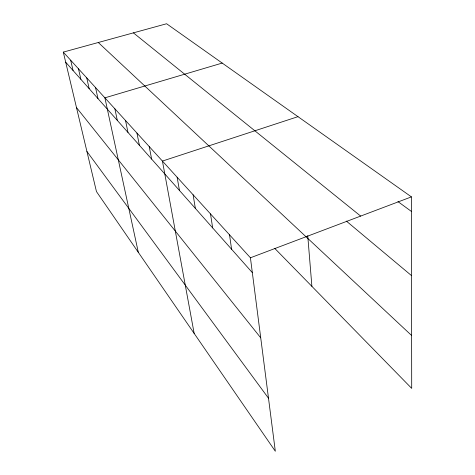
<?xml version="1.0" encoding="UTF-8"?>
<svg xmlns="http://www.w3.org/2000/svg" width="475" height="475" viewBox="0 0 475 475"><rect width="100%" height="100%" fill="white"/><g stroke="black" fill="none" stroke-linecap="round" stroke-linejoin="round"><path stroke-width="0.71" d="M411.421 196.882L166.6 23.75L63.294 52.113L250.426 257.783L411.421 196.882L411.706 388.384L274.77 248.407M297.985 116.66L162.426 161.072L194.162 333.42M222.205 63.074L104.892 97.838L138.308 252.332M397.949 201.59L411.439 211.452M133.404 32.864L360.656 216.083M346.328 221.071L411.54 275.637M98.295 42.507L411.629 335.51M65.687 62.189L252.338 272.638M76.481 107.576L260.722 337.814M86.925 151.483L268.494 398.222M63.294 52.113L96.461 191.573L275.322 451.25L250.426 257.783M70.662 60.218L73.079 70.52M78.47 68.798L80.893 79.331M86.747 77.894L89.181 88.677M95.534 87.554L97.981 98.598M114.873 108.805L117.319 120.401M125.537 120.525L127.977 132.418M136.96 133.077L139.383 145.285M149.221 146.561L151.626 159.083M177.133 177.234L179.455 190.463M193.105 194.786L195.356 208.394M210.496 213.904L212.669 227.911M229.526 234.816L231.58 249.238M307.735 235.618L311.897 286.354"/></g></svg>
